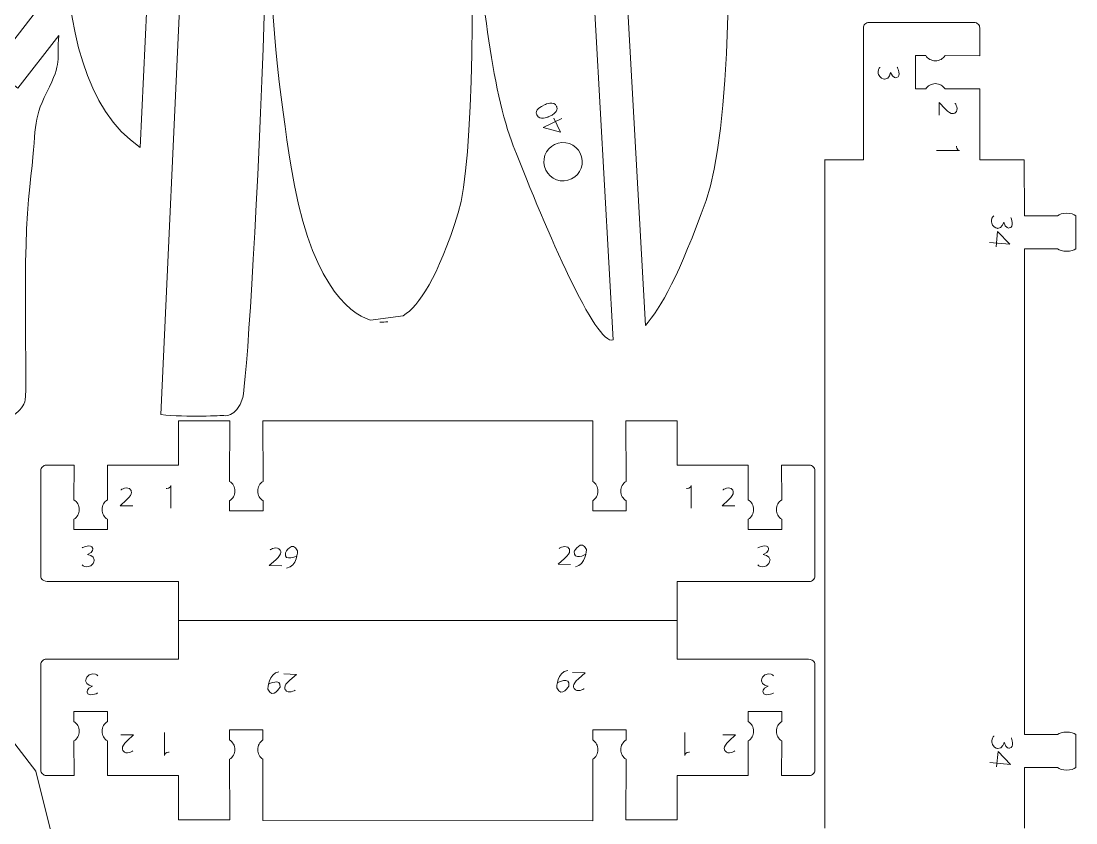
# Model space of a CAD drawing. Header units: centimetres. Extents: x -25 to 25, y -32.5 to 32.5.
# Drawn here: x 5.58 to 15.18, y -20.06 to -12.76 of the extents above; entities that cross this region are included whole.
import ezdxf

# ---------------------------------------------------------------- set-up
doc = ezdxf.new("R2010")
doc.units = ezdxf.units.CM
doc.header["$MEASUREMENT"] = 0
doc.layers.add('Capa 1', color=7, linetype='Continuous')

msp = doc.modelspace()

# ---------------------------------------------------------------- linework, layer by layer
at = {"layer": 'Capa 1', "color": 250, "lineweight": 18}
for points, knots in [([(11.53017, -7.10385), (11.53017, -7.10385), (10.7878, -7.1289), (10.50068, -7.25152), (10.50068, -7.25152), (10.50068, -7.25152), (10.59661, -8.97196), (10.59661, -8.97196), (10.59661, -8.97196), (10.59661, -8.97196), (10.29708, -8.98866), (10.29708, -8.98866), (10.29708, -8.98866), (10.29708, -8.98866), (10.21157, -7.45519), (10.21157, -7.45519), (10.21157, -7.45519), (10.06765, -7.55568), (9.93597, -7.62727), (9.92037, -7.73333), (9.92037, -7.73333), (9.90476, -7.83939), (9.99754, -9.09946), (9.94632, -9.67538), (9.94632, -9.67538), (9.8951, -10.25129), (9.94962, -10.25699), (9.81848, -10.54301), (9.81848, -10.54301), (9.68734, -10.82901), (9.74146, -10.83067), (9.72758, -11.06273), (9.72758, -11.06273), (9.72758, -11.06273), (10.08445, -10.56894), (10.08445, -10.56894), (10.08445, -10.56894), (10.08445, -10.56894), (10.32759, -10.74468), (10.32759, -10.74468), (10.32759, -10.74468), (10.32759, -10.74468), (9.72004, -11.5853), (9.72004, -11.5853), (9.72004, -11.5853), (9.73725, -12.3887), (9.86843, -13.40653), (10.05924, -13.89413), (10.05924, -13.89413), (10.36204, -14.66785), (10.813, -15.71901), (10.96761, -15.66283), (10.96761, -15.66283), (10.96966, -15.66209), (10.96966, -15.66209), (10.96966, -15.66209), (10.96966, -15.66209), (10.96966, -15.66209), (10.73361, -11.42878), (10.73361, -11.42878), (10.73361, -11.42878), (10.73361, -11.42878), (10.72182, -11.21744), (10.72182, -11.21744), (10.72182, -11.21744), (10.72182, -11.21744), (10.68941, -10.63625), (10.68941, -10.63625), (10.68941, -10.63625), (10.68941, -10.63625), (10.98895, -10.61956), (10.98895, -10.61956), (10.98895, -10.61956), (10.98895, -10.61956), (11.02136, -11.20074), (11.02136, -11.20074), (11.02136, -11.20074), (11.02136, -11.20074), (11.03314, -11.41208), (11.03314, -11.41208), (11.03314, -11.41208), (11.03314, -11.41208), (11.26276, -15.52997), (11.26276, -15.52997), (11.26276, -15.52997), (11.40055, -15.37861), (11.57705, -15.05943), (11.81505, -14.39092), (11.81505, -14.39092), (12.26788, -13.11903), (11.85495, -7.63561), (11.79737, -7.40077), (11.79737, -7.40077), (11.73977, -7.16593), (11.53017, -7.10385), (11.53017, -7.10385)], [0, 0, 0, 0, 0.04, 0.04, 0.04, 0.04, 0.08, 0.08, 0.08, 0.08, 0.12, 0.12, 0.12, 0.12, 0.16, 0.16, 0.16, 0.16, 0.2, 0.2, 0.2, 0.2, 0.24, 0.24, 0.24, 0.24, 0.28, 0.28, 0.28, 0.28, 0.32, 0.32, 0.32, 0.32, 0.36, 0.36, 0.36, 0.36, 0.4, 0.4, 0.4, 0.4, 0.44, 0.44, 0.44, 0.44, 0.48, 0.48, 0.48, 0.48, 0.52, 0.52, 0.52, 0.52, 0.56, 0.56, 0.56, 0.56, 0.6, 0.6, 0.6, 0.6, 0.64, 0.64, 0.64, 0.64, 0.68, 0.68, 0.68, 0.68, 0.72, 0.72, 0.72, 0.72, 0.76, 0.76, 0.76, 0.76, 0.8, 0.8, 0.8, 0.8, 0.84, 0.84, 0.84, 0.84, 0.88, 0.88, 0.88, 0.88, 0.92, 0.92, 0.92, 0.92, 1, 1, 1, 1]), ([(9.33126, -7.41914), (9.33126, -7.41914), (8.99299, -7.39958), (8.76193, -7.42247), (8.76193, -7.42247), (8.76193, -7.42247), (8.91023, -11.45601), (8.91023, -11.45601), (8.91023, -11.45601), (8.91023, -11.45601), (8.61044, -11.46703), (8.61044, -11.46703), (8.61044, -11.46703), (8.61044, -11.46703), (8.5512, -9.85602), (8.5512, -9.85602), (8.5512, -9.85602), (7.54352, -10.51254), (7.85414, -12.9242), (8.0319, -14.06874), (8.0319, -14.06874), (8.19414, -15.11341), (8.54974, -15.4171), (8.75811, -15.4837), (8.75811, -15.4837), (8.75811, -15.4837), (9.05681, -15.44275), (9.05681, -15.44275), (9.05681, -15.44275), (9.20218, -15.34702), (9.37112, -15.10212), (9.55785, -14.50367), (9.55785, -14.50367), (9.84876, -13.5713), (9.56373, -7.78163), (9.50558, -7.58497), (9.50558, -7.58497), (9.44743, -7.38831), (9.33126, -7.41914), (9.33126, -7.41914)], [0, 0, 0, 0, 0.0909091, 0.0909091, 0.0909091, 0.0909091, 0.1818182, 0.1818182, 0.1818182, 0.1818182, 0.2727273, 0.2727273, 0.2727273, 0.2727273, 0.3636364, 0.3636364, 0.3636364, 0.3636364, 0.4545455, 0.4545455, 0.4545455, 0.4545455, 0.5454545, 0.5454545, 0.5454545, 0.5454545, 0.6363636, 0.6363636, 0.6363636, 0.6363636, 0.7272727, 0.7272727, 0.7272727, 0.7272727, 0.8181818, 0.8181818, 0.8181818, 0.8181818, 1, 1, 1, 1]), ([(3.98279, -16.78293), (3.98279, -16.78293), (4.72559, -16.78319), (5.01672, -16.67042), (5.01672, -16.67042), (5.01672, -16.67042), (4.97946, -14.94771), (4.97946, -14.94771), (4.97946, -14.94771), (4.97946, -14.94771), (5.27939, -14.94123), (5.27939, -14.94123), (5.27939, -14.94123), (5.27939, -14.94123), (5.3126, -16.47672), (5.3126, -16.47672), (5.3126, -16.47672), (5.45986, -16.38119), (5.5939, -16.31414), (5.61311, -16.20867), (5.61311, -16.20867), (5.63232, -16.1032), (5.58253, -14.8407), (5.65334, -14.26686), (5.65334, -14.26686), (5.72416, -13.69303), (5.66986, -13.68547), (5.81067, -13.40409), (5.81067, -13.40409), (5.95148, -13.12272), (5.89746, -13.11922), (5.91924, -12.88777), (5.91924, -12.88777), (5.91924, -12.88777), (5.54575, -13.36911), (5.54575, -13.36911), (5.54575, -13.36911), (5.54575, -13.36911), (5.30873, -13.18519), (5.30873, -13.18519), (5.30873, -13.18519), (5.30873, -13.18519), (5.94458, -12.36576), (5.94458, -12.36576), (5.94458, -12.36576), (5.95475, -11.56224), (5.85832, -10.54053), (5.68424, -10.04671), (5.68424, -10.04671), (5.40798, -9.26312), (4.99311, -8.19721), (4.83667, -8.24808), (4.83667, -8.24808), (4.83459, -8.24876), (4.83459, -8.24876), (4.83459, -8.24876), (4.83459, -8.24876), (4.83459, -8.24876), (4.92626, -12.48765), (4.92626, -12.48765), (4.92626, -12.48765), (4.92626, -12.48765), (4.93084, -12.69927), (4.93084, -12.69927), (4.93084, -12.69927), (4.93084, -12.69927), (4.94342, -13.28122), (4.94342, -13.28122), (4.94342, -13.28122), (4.94342, -13.28122), (4.64349, -13.2877), (4.64349, -13.2877), (4.64349, -13.2877), (4.64349, -13.2877), (4.63091, -12.70576), (4.63091, -12.70576), (4.63091, -12.70576), (4.63091, -12.70576), (4.62633, -12.49413), (4.62633, -12.49413), (4.62633, -12.49413), (4.62633, -12.49413), (4.53716, -8.37081), (4.53716, -8.37081), (4.53716, -8.37081), (4.3943, -8.51739), (4.20702, -8.83037), (3.94638, -9.49038), (3.94638, -9.49038), (3.45047, -10.74611), (3.67632, -16.24041), (3.72587, -16.47707), (3.72587, -16.47707), (3.77543, -16.71374), (3.98279, -16.78293), (3.98279, -16.78293)], [0, 0, 0, 0, 0.04, 0.04, 0.04, 0.04, 0.08, 0.08, 0.08, 0.08, 0.12, 0.12, 0.12, 0.12, 0.16, 0.16, 0.16, 0.16, 0.2, 0.2, 0.2, 0.2, 0.24, 0.24, 0.24, 0.24, 0.28, 0.28, 0.28, 0.28, 0.32, 0.32, 0.32, 0.32, 0.36, 0.36, 0.36, 0.36, 0.4, 0.4, 0.4, 0.4, 0.44, 0.44, 0.44, 0.44, 0.48, 0.48, 0.48, 0.48, 0.52, 0.52, 0.52, 0.52, 0.56, 0.56, 0.56, 0.56, 0.6, 0.6, 0.6, 0.6, 0.64, 0.64, 0.64, 0.64, 0.68, 0.68, 0.68, 0.68, 0.72, 0.72, 0.72, 0.72, 0.76, 0.76, 0.76, 0.76, 0.8, 0.8, 0.8, 0.8, 0.84, 0.84, 0.84, 0.84, 0.88, 0.88, 0.88, 0.88, 0.92, 0.92, 0.92, 0.92, 1, 1, 1, 1]), ([(7.41846, -16.35121), (7.41846, -16.35121), (7.08003, -16.3677), (6.84919, -16.34273), (6.84919, -16.34273), (6.84919, -16.34273), (7.03394, -12.31069), (7.03394, -12.31069), (7.03394, -12.31069), (7.03394, -12.31069), (6.73426, -12.29696), (6.73426, -12.29696), (6.73426, -12.29696), (6.73426, -12.29696), (6.66047, -13.90737), (6.66047, -13.90737), (6.66047, -13.90737), (5.65875, -13.24177), (5.99117, -10.83301), (6.17926, -9.69013), (6.17926, -9.69013), (6.35094, -8.64697), (6.70927, -8.3465), (6.91824, -8.28179), (6.91824, -8.28179), (6.91824, -8.28179), (7.21655, -8.32544), (7.21655, -8.32544), (7.21655, -8.32544), (7.36105, -8.42248), (7.52777, -8.6689), (7.70908, -9.26901), (7.70908, -9.26901), (7.99155, -10.20398), (7.6542, -15.99083), (7.59427, -16.18695), (7.59427, -16.18695), (7.53435, -16.38308), (7.41846, -16.35121), (7.41846, -16.35121)], [0, 0, 0, 0, 0.0909091, 0.0909091, 0.0909091, 0.0909091, 0.1818182, 0.1818182, 0.1818182, 0.1818182, 0.2727273, 0.2727273, 0.2727273, 0.2727273, 0.3636364, 0.3636364, 0.3636364, 0.3636364, 0.4545455, 0.4545455, 0.4545455, 0.4545455, 0.5454545, 0.5454545, 0.5454545, 0.5454545, 0.6363636, 0.6363636, 0.6363636, 0.6363636, 0.7272727, 0.7272727, 0.7272727, 0.7272727, 0.8181818, 0.8181818, 0.8181818, 0.8181818, 1, 1, 1, 1]), ([(10.52236, -14.21268), (10.61886, -14.2073), (10.69273, -14.12471), (10.68735, -14.02821), (10.68735, -14.02821), (10.68197, -13.93171), (10.59938, -13.85784), (10.50288, -13.86323), (10.50288, -13.86323), (10.40637, -13.86861), (10.33251, -13.9512), (10.33789, -14.0477), (10.33789, -14.0477), (10.34327, -14.1442), (10.42586, -14.21806), (10.52236, -14.21268)], [0, 0, 0, 0, 0.2, 0.2, 0.2, 0.2, 0.4, 0.4, 0.4, 0.4, 0.6, 0.6, 0.6, 0.6, 1, 1, 1, 1]), ([(14.71305, -14.02155), (14.71305, -14.02155), (14.71636, -14.53106), (14.71636, -14.53106), (14.71636, -14.53106), (14.71636, -14.53106), (15.01636, -14.53106), (15.01636, -14.53106)], [0, 0, 0, 0, 0.3333333, 0.3333333, 0.3333333, 0.3333333, 1, 1, 1, 1]), ([(15.1848, -14.53106), (15.16702, -14.51721), (15.13594, -14.50803), (15.10058, -14.50803), (15.10058, -14.50803), (15.06522, -14.50803), (15.03414, -14.51721), (15.01636, -14.53106)], [0, 0, 0, 0, 0.3333333, 0.3333333, 0.3333333, 0.3333333, 1, 1, 1, 1]), ([(15.01636, -14.83106), (15.01636, -14.83106), (14.71636, -14.83106), (14.71636, -14.83106), (14.71636, -14.83106), (14.71636, -14.83106), (14.71636, -19.25958), (14.71636, -19.25958), (14.71636, -19.25958), (14.71636, -19.25958), (15.01636, -19.25958), (15.01636, -19.25958)], [0, 0, 0, 0, 0.25, 0.25, 0.25, 0.25, 0.5, 0.5, 0.5, 0.5, 1, 1, 1, 1]), ([(15.1848, -14.83106), (15.16702, -14.84491), (15.13594, -14.85409), (15.10058, -14.85409), (15.10058, -14.85409), (15.06522, -14.85409), (15.03414, -14.84491), (15.01636, -14.83106)], [0, 0, 0, 0, 0.3333333, 0.3333333, 0.3333333, 0.3333333, 1, 1, 1, 1]), ([(5.84744, -20.14103), (5.84744, -20.14103), (5.70944, -19.59283), (5.70944, -19.59283), (5.70944, -19.59283), (5.70944, -19.59283), (4.48921, -18.00671), (4.48921, -18.00671), (4.48921, -18.00671), (4.48921, -18.00671), (3.52347, -17.04097), (3.52347, -17.04097), (3.52347, -17.04097), (3.52347, -17.04097), (3.47654, -16.99404), (3.47654, -16.99404), (3.47654, -16.99404), (3.47654, -16.99404), (3.47654, -15.46726), (3.47654, -15.46726), (3.47654, -15.46726), (3.47654, -15.46726), (2.5726, -15.46726), (2.5726, -15.46726), (2.5726, -15.46726), (2.5726, -15.46726), (2.5726, -16.99404), (2.5726, -16.99404), (2.5726, -16.99404), (2.5726, -16.99404), (2.52567, -17.04097), (2.52567, -17.04097), (2.52567, -17.04097), (2.52567, -17.04097), (1.63114, -17.9355), (1.63114, -17.9355), (1.63114, -17.9355), (1.63114, -17.9355), (0.36176, -19.56899), (0.36176, -19.56899), (0.36176, -19.56899), (0.36176, -19.56899), (0.2017, -20.14103), (0.2017, -20.14103)], [0, 0, 0, 0, 0.0833333, 0.0833333, 0.0833333, 0.0833333, 0.1666667, 0.1666667, 0.1666667, 0.1666667, 0.25, 0.25, 0.25, 0.25, 0.3333333, 0.3333333, 0.3333333, 0.3333333, 0.4166667, 0.4166667, 0.4166667, 0.4166667, 0.5, 0.5, 0.5, 0.5, 0.5833333, 0.5833333, 0.5833333, 0.5833333, 0.6666667, 0.6666667, 0.6666667, 0.6666667, 0.75, 0.75, 0.75, 0.75, 0.8333333, 0.8333333, 0.8333333, 0.8333333, 1, 1, 1, 1]), ([(8.8422, -15.49946), (8.866, -15.50066), (8.89087, -15.50031), (8.9168, -15.49672), (8.9168, -15.49672), (8.9168, -15.49672), (8.8422, -15.49946), (8.8422, -15.49946)], [0, 0, 0, 0, 0.3333333, 0.3333333, 0.3333333, 0.3333333, 1, 1, 1, 1]), ([(15.1848, -19.25958), (15.16702, -19.24573), (15.13594, -19.23655), (15.10058, -19.23655), (15.10058, -19.23655), (15.06522, -19.23655), (15.03414, -19.24573), (15.01636, -19.25958)], [0, 0, 0, 0, 0.3333333, 0.3333333, 0.3333333, 0.3333333, 1, 1, 1, 1]), ([(15.01636, -19.55958), (15.01636, -19.55958), (14.71636, -19.55958), (14.71636, -19.55958), (14.71636, -19.55958), (14.71636, -19.55958), (14.71636, -20.11241), (14.71636, -20.11241)], [0, 0, 0, 0, 0.3333333, 0.3333333, 0.3333333, 0.3333333, 1, 1, 1, 1]), ([(15.1848, -19.55958), (15.16702, -19.57343), (15.13594, -19.58261), (15.10058, -19.58261), (15.10058, -19.58261), (15.06522, -19.58261), (15.03414, -19.57343), (15.01636, -19.55958)], [0, 0, 0, 0, 0.3333333, 0.3333333, 0.3333333, 0.3333333, 1, 1, 1, 1])]:
    msp.add_open_spline(points, degree=3, knots=knots, dxfattribs=at)
at = {"layer": 'Capa 1', "color": 250, "lineweight": 9}
for points, knots in [([(13.99304, -13.07068), (13.99304, -13.07068), (14.30898, -13.07197), (14.30898, -13.07197), (14.30898, -13.07197), (14.30898, -13.07197), (14.30898, -12.81944), (14.30898, -12.81944), (14.30898, -12.81944), (14.30898, -12.80604), (14.30364, -12.7932), (14.29421, -12.78373), (14.29421, -12.78373), (14.28478, -12.77426), (14.27184, -12.76894), (14.25846, -12.76892), (14.25846, -12.76892), (14.25846, -12.76892), (13.29885, -12.76892), (13.29885, -12.76892), (13.29885, -12.76892), (13.28545, -12.76892), (13.27258, -12.7743), (13.26314, -12.78369), (13.26314, -12.78369), (13.2537, -12.79308), (13.24833, -12.80604), (13.24833, -12.81944), (13.24833, -12.81944), (13.24833, -12.81944), (13.24833, -14.02155), (13.24833, -14.02155), (13.24833, -14.02155), (13.24833, -14.02155), (12.89473, -14.02155), (12.89473, -14.02155)], [0, 0, 0, 0, 0.1, 0.1, 0.1, 0.1, 0.2, 0.2, 0.2, 0.2, 0.3, 0.3, 0.3, 0.3, 0.4, 0.4, 0.4, 0.4, 0.5, 0.5, 0.5, 0.5, 0.6, 0.6, 0.6, 0.6, 0.7, 0.7, 0.7, 0.7, 0.8, 0.8, 0.8, 0.8, 1, 1, 1, 1]), ([(13.81678, -13.37504), (13.81678, -13.37504), (13.72427, -13.37515), (13.72427, -13.37515), (13.72427, -13.37515), (13.72427, -13.37515), (13.72427, -13.07068), (13.72427, -13.07068), (13.72427, -13.07068), (13.72427, -13.07068), (13.8168, -13.07068), (13.8168, -13.07068)], [0, 0, 0, 0, 0.25, 0.25, 0.25, 0.25, 0.5, 0.5, 0.5, 0.5, 1, 1, 1, 1]), ([(13.99304, -13.07068), (13.97442, -13.09967), (13.9419, -13.11888), (13.90491, -13.11888), (13.90491, -13.11888), (13.86791, -13.11888), (13.83539, -13.09967), (13.81678, -13.07068)], [0, 0, 0, 0, 0.3333333, 0.3333333, 0.3333333, 0.3333333, 1, 1, 1, 1]), ([(13.99304, -13.37504), (13.97442, -13.34605), (13.9419, -13.32684), (13.90491, -13.32684), (13.90491, -13.32684), (13.86791, -13.32684), (13.83539, -13.34605), (13.81678, -13.37504)], [0, 0, 0, 0, 0.3333333, 0.3333333, 0.3333333, 0.3333333, 1, 1, 1, 1]), ([(14.71305, -14.02155), (14.71305, -14.02155), (14.30898, -14.02155), (14.30898, -14.02155), (14.30898, -14.02155), (14.30898, -14.02155), (14.30898, -13.37504), (14.30898, -13.37504), (14.30898, -13.37504), (14.30898, -13.37504), (13.99304, -13.37504), (13.99304, -13.37504)], [0, 0, 0, 0, 0.25, 0.25, 0.25, 0.25, 0.5, 0.5, 0.5, 0.5, 1, 1, 1, 1]), ([(6.36131, -17.11997), (6.36131, -17.11997), (6.36131, -16.80403), (6.36131, -16.80403), (6.36131, -16.80403), (6.36131, -16.80403), (7.0078, -16.80403), (7.0078, -16.80403), (7.0078, -16.80403), (7.0078, -16.80403), (7.0078, -16.39996), (7.0078, -16.39996), (7.0078, -16.39996), (7.0078, -16.39996), (7.47624, -16.39996), (7.47624, -16.39996), (7.47624, -16.39996), (7.47624, -16.39996), (7.47457, -16.9522), (7.47457, -16.9522)], [0, 0, 0, 0, 0.1666667, 0.1666667, 0.1666667, 0.1666667, 0.3333333, 0.3333333, 0.3333333, 0.3333333, 0.5, 0.5, 0.5, 0.5, 0.6666667, 0.6666667, 0.6666667, 0.6666667, 1, 1, 1, 1]), ([(7.77892, -16.9522), (7.77892, -16.9522), (7.77713, -16.39996), (7.77713, -16.39996), (7.77713, -16.39996), (7.77713, -16.39996), (10.78425, -16.39996), (10.78425, -16.39996), (10.78425, -16.39996), (10.78425, -16.39996), (10.78268, -16.9522), (10.78268, -16.9522)], [0, 0, 0, 0, 0.25, 0.25, 0.25, 0.25, 0.5, 0.5, 0.5, 0.5, 1, 1, 1, 1]), ([(11.08703, -16.9522), (11.08703, -16.9522), (11.08513, -16.39996), (11.08513, -16.39996), (11.08513, -16.39996), (11.08513, -16.39996), (11.55356, -16.39996), (11.55356, -16.39996), (11.55356, -16.39996), (11.55356, -16.39996), (11.55356, -16.80403), (11.55356, -16.80403), (11.55356, -16.80403), (11.55356, -16.80403), (12.20007, -16.80403), (12.20007, -16.80403), (12.20007, -16.80403), (12.20007, -16.80403), (12.20007, -17.11997), (12.20007, -17.11997)], [0, 0, 0, 0, 0.1666667, 0.1666667, 0.1666667, 0.1666667, 0.3333333, 0.3333333, 0.3333333, 0.3333333, 0.5, 0.5, 0.5, 0.5, 0.6666667, 0.6666667, 0.6666667, 0.6666667, 1, 1, 1, 1]), ([(7.0078, -18.21828), (7.0078, -18.21828), (7.0078, -17.86468), (7.0078, -17.86468), (7.0078, -17.86468), (7.0078, -17.86468), (5.8259, -17.86468), (5.8259, -17.86468), (5.8259, -17.86468), (5.81251, -17.86468), (5.77943, -17.8593), (5.77, -17.84991), (5.77, -17.84991), (5.76058, -17.84053), (5.7552, -17.82756), (5.7552, -17.81416), (5.7552, -17.81416), (5.7552, -17.81416), (5.7552, -16.85455), (5.7552, -16.85455), (5.7552, -16.85455), (5.7552, -16.84117), (5.76049, -16.82831), (5.76996, -16.81884), (5.76996, -16.81884), (5.77942, -16.80939), (5.79231, -16.80405), (5.8057, -16.80403), (5.8057, -16.80403), (5.8057, -16.80403), (6.05825, -16.80403), (6.05825, -16.80403), (6.05825, -16.80403), (6.05825, -16.80403), (6.05695, -17.11997), (6.05695, -17.11997)], [0, 0, 0, 0, 0.1, 0.1, 0.1, 0.1, 0.2, 0.2, 0.2, 0.2, 0.3, 0.3, 0.3, 0.3, 0.4, 0.4, 0.4, 0.4, 0.5, 0.5, 0.5, 0.5, 0.6, 0.6, 0.6, 0.6, 0.7, 0.7, 0.7, 0.7, 0.8, 0.8, 0.8, 0.8, 1, 1, 1, 1]), ([(12.50443, -17.11997), (12.50443, -17.11997), (12.50314, -16.80403), (12.50314, -16.80403), (12.50314, -16.80403), (12.50314, -16.80403), (12.75567, -16.80403), (12.75567, -16.80403), (12.75567, -16.80403), (12.76907, -16.80403), (12.78191, -16.80937), (12.79138, -16.8188), (12.79138, -16.8188), (12.80085, -16.82823), (12.80617, -16.84117), (12.80619, -16.85455), (12.80619, -16.85455), (12.80619, -16.85455), (12.80619, -17.81416), (12.80619, -17.81416), (12.80619, -17.81416), (12.80619, -17.82756), (12.80081, -17.84043), (12.79142, -17.84987), (12.79142, -17.84987), (12.78203, -17.85931), (12.76907, -17.86468), (12.75567, -17.86468), (12.75567, -17.86468), (12.75567, -17.86468), (11.55356, -17.86468), (11.55356, -17.86468), (11.55356, -17.86468), (11.55356, -17.86468), (11.55356, -18.21828), (11.55356, -18.21828)], [0, 0, 0, 0, 0.1, 0.1, 0.1, 0.1, 0.2, 0.2, 0.2, 0.2, 0.3, 0.3, 0.3, 0.3, 0.4, 0.4, 0.4, 0.4, 0.5, 0.5, 0.5, 0.5, 0.6, 0.6, 0.6, 0.6, 0.7, 0.7, 0.7, 0.7, 0.8, 0.8, 0.8, 0.8, 1, 1, 1, 1]), ([(7.47457, -16.9522), (7.50356, -16.97082), (7.52277, -17.00333), (7.52277, -17.04033), (7.52277, -17.04033), (7.52277, -17.07733), (7.50356, -17.10985), (7.47457, -17.12846)], [0, 0, 0, 0, 0.3333333, 0.3333333, 0.3333333, 0.3333333, 1, 1, 1, 1]), ([(7.77892, -16.9522), (7.74994, -16.97082), (7.73072, -17.00333), (7.73072, -17.04033), (7.73072, -17.04033), (7.73072, -17.07733), (7.74994, -17.10985), (7.77892, -17.12846)], [0, 0, 0, 0, 0.3333333, 0.3333333, 0.3333333, 0.3333333, 1, 1, 1, 1]), ([(10.78268, -16.9522), (10.81167, -16.97082), (10.83088, -17.00333), (10.83088, -17.04033), (10.83088, -17.04033), (10.83088, -17.07733), (10.81167, -17.10985), (10.78268, -17.12846)], [0, 0, 0, 0, 0.3333333, 0.3333333, 0.3333333, 0.3333333, 1, 1, 1, 1]), ([(11.08703, -16.9522), (11.05805, -16.97082), (11.03884, -17.00333), (11.03884, -17.04033), (11.03884, -17.04033), (11.03884, -17.07733), (11.05805, -17.10985), (11.08703, -17.12846)], [0, 0, 0, 0, 0.3333333, 0.3333333, 0.3333333, 0.3333333, 1, 1, 1, 1]), ([(6.05695, -17.11997), (6.08594, -17.13859), (6.10515, -17.17111), (6.10515, -17.2081), (6.10515, -17.2081), (6.10515, -17.2451), (6.08594, -17.27762), (6.05695, -17.29623)], [0, 0, 0, 0, 0.3333333, 0.3333333, 0.3333333, 0.3333333, 1, 1, 1, 1]), ([(6.36131, -17.11997), (6.33232, -17.13859), (6.31311, -17.17111), (6.31311, -17.2081), (6.31311, -17.2081), (6.31311, -17.2451), (6.33232, -17.27762), (6.36131, -17.29623)], [0, 0, 0, 0, 0.3333333, 0.3333333, 0.3333333, 0.3333333, 1, 1, 1, 1]), ([(7.47457, -17.12846), (7.47457, -17.12846), (7.47446, -17.22097), (7.47446, -17.22097), (7.47446, -17.22097), (7.47446, -17.22097), (7.77892, -17.22097), (7.77892, -17.22097), (7.77892, -17.22097), (7.77892, -17.22097), (7.77892, -17.12844), (7.77892, -17.12844)], [0, 0, 0, 0, 0.25, 0.25, 0.25, 0.25, 0.5, 0.5, 0.5, 0.5, 1, 1, 1, 1]), ([(10.78268, -17.12846), (10.78268, -17.12846), (10.78257, -17.22097), (10.78257, -17.22097), (10.78257, -17.22097), (10.78257, -17.22097), (11.08703, -17.22097), (11.08703, -17.22097), (11.08703, -17.22097), (11.08703, -17.22097), (11.08703, -17.12844), (11.08703, -17.12844)], [0, 0, 0, 0, 0.25, 0.25, 0.25, 0.25, 0.5, 0.5, 0.5, 0.5, 1, 1, 1, 1]), ([(12.20007, -17.11997), (12.22906, -17.13859), (12.24827, -17.17111), (12.24827, -17.2081), (12.24827, -17.2081), (12.24827, -17.2451), (12.22906, -17.27762), (12.20007, -17.29623)], [0, 0, 0, 0, 0.3333333, 0.3333333, 0.3333333, 0.3333333, 1, 1, 1, 1]), ([(12.50443, -17.11997), (12.47544, -17.13859), (12.45623, -17.17111), (12.45623, -17.2081), (12.45623, -17.2081), (12.45623, -17.2451), (12.47544, -17.27762), (12.50443, -17.29623)], [0, 0, 0, 0, 0.3333333, 0.3333333, 0.3333333, 0.3333333, 1, 1, 1, 1]), ([(6.05695, -17.29623), (6.05695, -17.29623), (6.05684, -17.38874), (6.05684, -17.38874), (6.05684, -17.38874), (6.05684, -17.38874), (6.36131, -17.38874), (6.36131, -17.38874), (6.36131, -17.38874), (6.36131, -17.38874), (6.36131, -17.29621), (6.36131, -17.29621)], [0, 0, 0, 0, 0.25, 0.25, 0.25, 0.25, 0.5, 0.5, 0.5, 0.5, 1, 1, 1, 1]), ([(12.20007, -17.29623), (12.20007, -17.29623), (12.19996, -17.38874), (12.19996, -17.38874), (12.19996, -17.38874), (12.19996, -17.38874), (12.50443, -17.38874), (12.50443, -17.38874), (12.50443, -17.38874), (12.50443, -17.38874), (12.50443, -17.29621), (12.50443, -17.29621)], [0, 0, 0, 0, 0.25, 0.25, 0.25, 0.25, 0.5, 0.5, 0.5, 0.5, 1, 1, 1, 1]), ([(6.05694, -19.31657), (6.05694, -19.31657), (6.05823, -19.63251), (6.05823, -19.63251), (6.05823, -19.63251), (6.05823, -19.63251), (5.8057, -19.63251), (5.8057, -19.63251), (5.8057, -19.63251), (5.7923, -19.63251), (5.77946, -19.62718), (5.76999, -19.61775), (5.76999, -19.61775), (5.76051, -19.60831), (5.7552, -19.59537), (5.75518, -19.58199), (5.75518, -19.58199), (5.75518, -19.58199), (5.75518, -18.62238), (5.75518, -18.62238), (5.75518, -18.62238), (5.75518, -18.60899), (5.76055, -18.59611), (5.76995, -18.58668), (5.76995, -18.58668), (5.77934, -18.57723), (5.7923, -18.57186), (5.8057, -18.57186), (5.8057, -18.57186), (5.8057, -18.57186), (7.0078, -18.57186), (7.0078, -18.57186), (7.0078, -18.57186), (7.0078, -18.57186), (7.0078, -18.21827), (7.0078, -18.21827), (7.0078, -18.21827), (7.0078, -18.21827), (11.55356, -18.21827), (11.55356, -18.21827)], [0, 0, 0, 0, 0.0909091, 0.0909091, 0.0909091, 0.0909091, 0.1818182, 0.1818182, 0.1818182, 0.1818182, 0.2727273, 0.2727273, 0.2727273, 0.2727273, 0.3636364, 0.3636364, 0.3636364, 0.3636364, 0.4545455, 0.4545455, 0.4545455, 0.4545455, 0.5454545, 0.5454545, 0.5454545, 0.5454545, 0.6363636, 0.6363636, 0.6363636, 0.6363636, 0.7272727, 0.7272727, 0.7272727, 0.7272727, 0.8181818, 0.8181818, 0.8181818, 0.8181818, 1, 1, 1, 1]), ([(11.55356, -18.21827), (11.55356, -18.21827), (11.55356, -18.57186), (11.55356, -18.57186), (11.55356, -18.57186), (11.55356, -18.57186), (12.73546, -18.57186), (12.73546, -18.57186), (12.73546, -18.57186), (12.74885, -18.57186), (12.78193, -18.57725), (12.79136, -18.58664), (12.79136, -18.58664), (12.80078, -18.59602), (12.80616, -18.60899), (12.80616, -18.62238), (12.80616, -18.62238), (12.80616, -18.62238), (12.80616, -19.582), (12.80616, -19.582), (12.80616, -19.582), (12.80616, -19.59538), (12.80087, -19.60824), (12.7914, -19.61771), (12.7914, -19.61771), (12.78194, -19.62716), (12.76905, -19.6325), (12.75566, -19.63252), (12.75566, -19.63252), (12.75566, -19.63252), (12.50311, -19.63252), (12.50311, -19.63252), (12.50311, -19.63252), (12.50311, -19.63252), (12.50441, -19.31658), (12.50441, -19.31658)], [0, 0, 0, 0, 0.1, 0.1, 0.1, 0.1, 0.2, 0.2, 0.2, 0.2, 0.3, 0.3, 0.3, 0.3, 0.4, 0.4, 0.4, 0.4, 0.5, 0.5, 0.5, 0.5, 0.6, 0.6, 0.6, 0.6, 0.7, 0.7, 0.7, 0.7, 0.8, 0.8, 0.8, 0.8, 1, 1, 1, 1]), ([(6.36129, -19.14032), (6.36129, -19.14032), (6.3614, -19.0478), (6.3614, -19.0478), (6.3614, -19.0478), (6.3614, -19.0478), (6.05694, -19.0478), (6.05694, -19.0478), (6.05694, -19.0478), (6.05694, -19.0478), (6.05694, -19.14034), (6.05694, -19.14034)], [0, 0, 0, 0, 0.25, 0.25, 0.25, 0.25, 0.5, 0.5, 0.5, 0.5, 1, 1, 1, 1]), ([(12.50441, -19.14032), (12.50441, -19.14032), (12.50452, -19.04781), (12.50452, -19.04781), (12.50452, -19.04781), (12.50452, -19.04781), (12.20005, -19.04781), (12.20005, -19.04781), (12.20005, -19.04781), (12.20005, -19.04781), (12.20005, -19.14034), (12.20005, -19.14034)], [0, 0, 0, 0, 0.25, 0.25, 0.25, 0.25, 0.5, 0.5, 0.5, 0.5, 1, 1, 1, 1]), ([(6.05694, -19.31657), (6.08592, -19.29796), (6.10513, -19.26544), (6.10513, -19.22844), (6.10513, -19.22844), (6.10513, -19.19144), (6.08592, -19.15892), (6.05694, -19.14032)], [0, 0, 0, 0, 0.3333333, 0.3333333, 0.3333333, 0.3333333, 1, 1, 1, 1]), ([(6.36129, -19.31657), (6.3323, -19.29796), (6.31309, -19.26544), (6.31309, -19.22844), (6.31309, -19.22844), (6.31309, -19.19144), (6.3323, -19.15892), (6.36129, -19.14032)], [0, 0, 0, 0, 0.3333333, 0.3333333, 0.3333333, 0.3333333, 1, 1, 1, 1]), ([(7.7787, -19.30809), (7.7787, -19.30809), (7.77881, -19.21558), (7.77881, -19.21558), (7.77881, -19.21558), (7.77881, -19.21558), (7.47435, -19.21558), (7.47435, -19.21558), (7.47435, -19.21558), (7.47435, -19.21558), (7.47435, -19.30811), (7.47435, -19.30811)], [0, 0, 0, 0, 0.25, 0.25, 0.25, 0.25, 0.5, 0.5, 0.5, 0.5, 1, 1, 1, 1]), ([(11.08681, -19.30809), (11.08681, -19.30809), (11.08692, -19.21558), (11.08692, -19.21558), (11.08692, -19.21558), (11.08692, -19.21558), (10.78246, -19.21558), (10.78246, -19.21558), (10.78246, -19.21558), (10.78246, -19.21558), (10.78246, -19.30811), (10.78246, -19.30811)], [0, 0, 0, 0, 0.25, 0.25, 0.25, 0.25, 0.5, 0.5, 0.5, 0.5, 1, 1, 1, 1]), ([(12.20005, -19.31658), (12.22904, -19.29796), (12.24825, -19.26544), (12.24825, -19.22845), (12.24825, -19.22845), (12.24825, -19.19145), (12.22904, -19.15893), (12.20005, -19.14032)], [0, 0, 0, 0, 0.3333333, 0.3333333, 0.3333333, 0.3333333, 1, 1, 1, 1]), ([(12.50441, -19.31658), (12.47542, -19.29796), (12.45621, -19.26544), (12.45621, -19.22845), (12.45621, -19.22845), (12.45621, -19.19145), (12.47542, -19.15893), (12.50441, -19.14032)], [0, 0, 0, 0, 0.3333333, 0.3333333, 0.3333333, 0.3333333, 1, 1, 1, 1]), ([(7.47435, -19.48435), (7.50333, -19.46573), (7.52255, -19.43322), (7.52255, -19.39622), (7.52255, -19.39622), (7.52255, -19.35922), (7.50333, -19.3267), (7.47435, -19.30809)], [0, 0, 0, 0, 0.3333333, 0.3333333, 0.3333333, 0.3333333, 1, 1, 1, 1]), ([(7.7787, -19.48435), (7.74971, -19.46573), (7.7305, -19.43322), (7.7305, -19.39622), (7.7305, -19.39622), (7.7305, -19.35922), (7.74971, -19.3267), (7.7787, -19.30809)], [0, 0, 0, 0, 0.3333333, 0.3333333, 0.3333333, 0.3333333, 1, 1, 1, 1]), ([(10.78246, -19.48435), (10.81145, -19.46573), (10.83066, -19.43322), (10.83066, -19.39622), (10.83066, -19.39622), (10.83066, -19.35922), (10.81145, -19.3267), (10.78246, -19.30809)], [0, 0, 0, 0, 0.3333333, 0.3333333, 0.3333333, 0.3333333, 1, 1, 1, 1]), ([(11.08681, -19.48435), (11.05782, -19.46573), (11.03861, -19.43322), (11.03861, -19.39622), (11.03861, -19.39622), (11.03861, -19.35922), (11.05782, -19.3267), (11.08681, -19.30809)], [0, 0, 0, 0, 0.3333333, 0.3333333, 0.3333333, 0.3333333, 1, 1, 1, 1]), ([(7.47435, -19.48435), (7.47435, -19.48435), (7.47624, -20.03658), (7.47624, -20.03658), (7.47624, -20.03658), (7.47624, -20.03658), (7.0078, -20.03658), (7.0078, -20.03658), (7.0078, -20.03658), (7.0078, -20.03658), (7.0078, -19.63251), (7.0078, -19.63251), (7.0078, -19.63251), (7.0078, -19.63251), (6.36129, -19.63251), (6.36129, -19.63251), (6.36129, -19.63251), (6.36129, -19.63251), (6.36129, -19.31657), (6.36129, -19.31657)], [0, 0, 0, 0, 0.1666667, 0.1666667, 0.1666667, 0.1666667, 0.3333333, 0.3333333, 0.3333333, 0.3333333, 0.5, 0.5, 0.5, 0.5, 0.6666667, 0.6666667, 0.6666667, 0.6666667, 1, 1, 1, 1]), ([(12.20005, -19.31658), (12.20005, -19.31658), (12.20005, -19.63252), (12.20005, -19.63252), (12.20005, -19.63252), (12.20005, -19.63252), (11.55356, -19.63252), (11.55356, -19.63252), (11.55356, -19.63252), (11.55356, -19.63252), (11.55356, -20.03659), (11.55356, -20.03659), (11.55356, -20.03659), (11.55356, -20.03659), (11.08513, -20.03659), (11.08513, -20.03659), (11.08513, -20.03659), (11.08513, -20.03659), (11.08681, -19.48435), (11.08681, -19.48435)], [0, 0, 0, 0, 0.1666667, 0.1666667, 0.1666667, 0.1666667, 0.3333333, 0.3333333, 0.3333333, 0.3333333, 0.5, 0.5, 0.5, 0.5, 0.6666667, 0.6666667, 0.6666667, 0.6666667, 1, 1, 1, 1]), ([(10.78246, -19.48435), (10.78246, -19.48435), (10.78425, -20.04541), (10.78425, -20.04541), (10.78425, -20.04541), (10.78425, -20.04541), (7.77713, -20.041), (7.77713, -20.041), (7.77713, -20.041), (7.77713, -20.041), (7.7787, -19.48435), (7.7787, -19.48435)], [0, 0, 0, 0, 0.25, 0.25, 0.25, 0.25, 0.5, 0.5, 0.5, 0.5, 1, 1, 1, 1])]:
    msp.add_open_spline(points, degree=3, knots=knots, dxfattribs=at)
at = {"layer": 'Capa 1', "color": 22, "lineweight": 5}
for points, knots in [([(13.40002, -13.17669), (13.40002, -13.17669), (13.38154, -13.18392), (13.38274, -13.21997), (13.38274, -13.21997), (13.38336, -13.23868), (13.39005, -13.25208), (13.3977, -13.2618), (13.3977, -13.2618), (13.4164, -13.2855), (13.44544, -13.28672), (13.44544, -13.28672), (13.44544, -13.28672), (13.48715, -13.2855), (13.49519, -13.22428), (13.49519, -13.22428), (13.49519, -13.22428), (13.51748, -13.28424), (13.54961, -13.27187), (13.54961, -13.27187), (13.54961, -13.27187), (13.59904, -13.26323), (13.55705, -13.17669), (13.55705, -13.17669)], [0, 0, 0, 0, 0.1428571, 0.1428571, 0.1428571, 0.1428571, 0.2857143, 0.2857143, 0.2857143, 0.2857143, 0.4285714, 0.4285714, 0.4285714, 0.4285714, 0.5714286, 0.5714286, 0.5714286, 0.5714286, 0.7142857, 0.7142857, 0.7142857, 0.7142857, 1, 1, 1, 1]), ([(10.27334, -13.61234), (10.27334, -13.61234), (10.24094, -13.56166), (10.34914, -13.51717), (10.34914, -13.51717), (10.34914, -13.51717), (10.42967, -13.47916), (10.45369, -13.53524)], [0, 0, 0, 0, 0.3333333, 0.3333333, 0.3333333, 0.3333333, 1, 1, 1, 1]), ([(10.45349, -13.53533), (10.45349, -13.53533), (10.48591, -13.58596), (10.37764, -13.63046), (10.37764, -13.63046), (10.37764, -13.63046), (10.29712, -13.6685), (10.27317, -13.61242)], [0, 0, 0, 0, 0.3333333, 0.3333333, 0.3333333, 0.3333333, 1, 1, 1, 1]), ([(13.99361, -13.55619), (13.99361, -13.55619), (13.93923, -13.49811), (13.93923, -13.49811), (13.93923, -13.49811), (13.93923, -13.49811), (13.93923, -13.61343), (13.93923, -13.61343)], [0, 0, 0, 0, 0.3333333, 0.3333333, 0.3333333, 0.3333333, 1, 1, 1, 1]), ([(14.08385, -13.50427), (14.08385, -13.50427), (14.12466, -13.5661), (14.08385, -13.59326), (14.08385, -13.59326), (14.08385, -13.59326), (14.05295, -13.62418), (13.99361, -13.55619)], [0, 0, 0, 0, 0.3333333, 0.3333333, 0.3333333, 0.3333333, 1, 1, 1, 1]), ([(10.42813, -13.64137), (10.42813, -13.64137), (10.48779, -13.76765), (10.48779, -13.76765), (10.48779, -13.76765), (10.48779, -13.76765), (10.33115, -13.72547), (10.33115, -13.72547), (10.33115, -13.72547), (10.33115, -13.72547), (10.50054, -13.64411), (10.50054, -13.64411)], [0, 0, 0, 0, 0.25, 0.25, 0.25, 0.25, 0.5, 0.5, 0.5, 0.5, 1, 1, 1, 1]), ([(14.43674, -14.53234), (14.43674, -14.53234), (14.41763, -14.53769), (14.41523, -14.57368), (14.41523, -14.57368), (14.41398, -14.59236), (14.4193, -14.60636), (14.42594, -14.61679), (14.42594, -14.61679), (14.44219, -14.64224), (14.47096, -14.64635), (14.47096, -14.64635), (14.47096, -14.64635), (14.51258, -14.64929), (14.52669, -14.58918), (14.52669, -14.58918), (14.52669, -14.58918), (14.54289, -14.65106), (14.57609, -14.64196), (14.57609, -14.64196), (14.57609, -14.64196), (14.62614, -14.63829), (14.59298, -14.54799), (14.59298, -14.54799)], [0, 0, 0, 0, 0.1428571, 0.1428571, 0.1428571, 0.1428571, 0.2857143, 0.2857143, 0.2857143, 0.2857143, 0.4285714, 0.4285714, 0.4285714, 0.4285714, 0.5714286, 0.5714286, 0.5714286, 0.5714286, 0.7142857, 0.7142857, 0.7142857, 0.7142857, 1, 1, 1, 1]), ([(14.45735, -14.81313), (14.45735, -14.81313), (14.47128, -14.67417), (14.47128, -14.67417), (14.47128, -14.67417), (14.47128, -14.67417), (14.5838, -14.79102), (14.5838, -14.79102), (14.5838, -14.79102), (14.5838, -14.79102), (14.3967, -14.77349), (14.3967, -14.77349)], [0, 0, 0, 0, 0.25, 0.25, 0.25, 0.25, 0.5, 0.5, 0.5, 0.5, 1, 1, 1, 1]), ([(6.48389, -17.02916), (6.48389, -17.02916), (6.54572, -16.98835), (6.57288, -17.02916), (6.57288, -17.02916), (6.57288, -17.02916), (6.6038, -17.06006), (6.53581, -17.1194)], [0, 0, 0, 0, 0.3333333, 0.3333333, 0.3333333, 0.3333333, 1, 1, 1, 1]), ([(11.96784, -17.02916), (11.96784, -17.02916), (12.02967, -16.98835), (12.05683, -17.02916), (12.05683, -17.02916), (12.05683, -17.02916), (12.08775, -17.06006), (12.01976, -17.1194)], [0, 0, 0, 0, 0.3333333, 0.3333333, 0.3333333, 0.3333333, 1, 1, 1, 1]), ([(6.53581, -17.1194), (6.53581, -17.1194), (6.47773, -17.17378), (6.47773, -17.17378), (6.47773, -17.17378), (6.47773, -17.17378), (6.59305, -17.17378), (6.59305, -17.17378)], [0, 0, 0, 0, 0.3333333, 0.3333333, 0.3333333, 0.3333333, 1, 1, 1, 1]), ([(12.01976, -17.1194), (12.01976, -17.1194), (11.96168, -17.17378), (11.96168, -17.17378), (11.96168, -17.17378), (11.96168, -17.17378), (12.077, -17.17378), (12.077, -17.17378)], [0, 0, 0, 0, 0.3333333, 0.3333333, 0.3333333, 0.3333333, 1, 1, 1, 1]), ([(8.08823, -17.62958), (8.08823, -17.62958), (7.97154, -17.69066), (7.98259, -17.60251), (7.98259, -17.60251), (7.98259, -17.60251), (8.04608, -17.48486), (8.09457, -17.58417), (8.09457, -17.58417), (8.09457, -17.58417), (8.08944, -17.72921), (7.99437, -17.74242)], [0, 0, 0, 0, 0.25, 0.25, 0.25, 0.25, 0.5, 0.5, 0.5, 0.5, 1, 1, 1, 1]), ([(10.72003, -17.61705), (10.72003, -17.61705), (10.60334, -17.67813), (10.61439, -17.58998), (10.61439, -17.58998), (10.61439, -17.58998), (10.67788, -17.47233), (10.72637, -17.57164), (10.72637, -17.57164), (10.72637, -17.57164), (10.72124, -17.71668), (10.62617, -17.72989)], [0, 0, 0, 0, 0.25, 0.25, 0.25, 0.25, 0.5, 0.5, 0.5, 0.5, 1, 1, 1, 1]), ([(6.13197, -17.71299), (6.13197, -17.71299), (6.1392, -17.73147), (6.17525, -17.73027), (6.17525, -17.73027), (6.19396, -17.72965), (6.20736, -17.72296), (6.21708, -17.71531), (6.21708, -17.71531), (6.24078, -17.69661), (6.242, -17.66757), (6.242, -17.66757), (6.242, -17.66757), (6.24078, -17.62586), (6.17956, -17.61782), (6.17956, -17.61782), (6.17956, -17.61782), (6.23952, -17.59553), (6.22715, -17.5634), (6.22715, -17.5634), (6.22715, -17.5634), (6.21851, -17.51397), (6.13197, -17.55596), (6.13197, -17.55596)], [0, 0, 0, 0, 0.1428571, 0.1428571, 0.1428571, 0.1428571, 0.2857143, 0.2857143, 0.2857143, 0.2857143, 0.4285714, 0.4285714, 0.4285714, 0.4285714, 0.5714286, 0.5714286, 0.5714286, 0.5714286, 0.7142857, 0.7142857, 0.7142857, 0.7142857, 1, 1, 1, 1]), ([(7.84559, -17.57442), (7.84559, -17.57442), (7.9087, -17.53562), (7.93454, -17.57728), (7.93454, -17.57728), (7.93454, -17.57728), (7.96445, -17.60916), (7.89459, -17.66628)], [0, 0, 0, 0, 0.3333333, 0.3333333, 0.3333333, 0.3333333, 1, 1, 1, 1]), ([(10.47739, -17.56189), (10.47739, -17.56189), (10.5405, -17.52309), (10.56634, -17.56475), (10.56634, -17.56475), (10.56634, -17.56475), (10.59625, -17.59663), (10.52639, -17.65375)], [0, 0, 0, 0, 0.3333333, 0.3333333, 0.3333333, 0.3333333, 1, 1, 1, 1]), ([(12.28838, -17.71299), (12.28838, -17.71299), (12.29561, -17.73147), (12.33166, -17.73027), (12.33166, -17.73027), (12.35037, -17.72965), (12.36377, -17.72296), (12.37349, -17.71531), (12.37349, -17.71531), (12.39719, -17.69661), (12.39841, -17.66757), (12.39841, -17.66757), (12.39841, -17.66757), (12.39719, -17.62586), (12.33597, -17.61782), (12.33597, -17.61782), (12.33597, -17.61782), (12.39593, -17.59553), (12.38356, -17.5634), (12.38356, -17.5634), (12.38356, -17.5634), (12.37492, -17.51397), (12.28838, -17.55596), (12.28838, -17.55596)], [0, 0, 0, 0, 0.1428571, 0.1428571, 0.1428571, 0.1428571, 0.2857143, 0.2857143, 0.2857143, 0.2857143, 0.4285714, 0.4285714, 0.4285714, 0.4285714, 0.5714286, 0.5714286, 0.5714286, 0.5714286, 0.7142857, 0.7142857, 0.7142857, 0.7142857, 1, 1, 1, 1]), ([(7.89459, -17.66628), (7.89459, -17.66628), (7.83479, -17.71877), (7.83479, -17.71877), (7.83479, -17.71877), (7.83479, -17.71877), (7.95005, -17.72247), (7.95005, -17.72247)], [0, 0, 0, 0, 0.3333333, 0.3333333, 0.3333333, 0.3333333, 1, 1, 1, 1]), ([(10.52639, -17.65375), (10.52639, -17.65375), (10.46659, -17.70624), (10.46659, -17.70624), (10.46659, -17.70624), (10.46659, -17.70624), (10.58185, -17.70994), (10.58185, -17.70994)], [0, 0, 0, 0, 0.3333333, 0.3333333, 0.3333333, 0.3333333, 1, 1, 1, 1]), ([(6.27298, -18.72355), (6.27298, -18.72355), (6.26575, -18.70507), (6.2297, -18.70627), (6.2297, -18.70627), (6.21099, -18.70689), (6.19759, -18.71358), (6.18787, -18.72123), (6.18787, -18.72123), (6.16417, -18.73993), (6.16295, -18.76897), (6.16295, -18.76897), (6.16295, -18.76897), (6.16417, -18.81068), (6.22539, -18.81872), (6.22539, -18.81872), (6.22539, -18.81872), (6.16543, -18.84101), (6.1778, -18.87314), (6.1778, -18.87314), (6.1778, -18.87314), (6.18644, -18.92257), (6.27298, -18.88058), (6.27298, -18.88058)], [0, 0, 0, 0, 0.1428571, 0.1428571, 0.1428571, 0.1428571, 0.2857143, 0.2857143, 0.2857143, 0.2857143, 0.4285714, 0.4285714, 0.4285714, 0.4285714, 0.5714286, 0.5714286, 0.5714286, 0.5714286, 0.7142857, 0.7142857, 0.7142857, 0.7142857, 1, 1, 1, 1]), ([(7.82914, -18.79954), (7.82914, -18.79954), (7.94583, -18.73846), (7.93478, -18.82661), (7.93478, -18.82661), (7.93478, -18.82661), (7.87129, -18.94426), (7.8228, -18.84495), (7.8228, -18.84495), (7.8228, -18.84495), (7.82793, -18.69991), (7.923, -18.6867)], [0, 0, 0, 0, 0.25, 0.25, 0.25, 0.25, 0.5, 0.5, 0.5, 0.5, 1, 1, 1, 1]), ([(8.02278, -18.76284), (8.02278, -18.76284), (8.08258, -18.71035), (8.08258, -18.71035), (8.08258, -18.71035), (8.08258, -18.71035), (7.96732, -18.70665), (7.96732, -18.70665)], [0, 0, 0, 0, 0.3333333, 0.3333333, 0.3333333, 0.3333333, 1, 1, 1, 1]), ([(10.46094, -18.78701), (10.46094, -18.78701), (10.57763, -18.72593), (10.56658, -18.81408), (10.56658, -18.81408), (10.56658, -18.81408), (10.50309, -18.93173), (10.4546, -18.83242), (10.4546, -18.83242), (10.4546, -18.83242), (10.45973, -18.68738), (10.5548, -18.67417)], [0, 0, 0, 0, 0.25, 0.25, 0.25, 0.25, 0.5, 0.5, 0.5, 0.5, 1, 1, 1, 1]), ([(10.65458, -18.75031), (10.65458, -18.75031), (10.71438, -18.69782), (10.71438, -18.69782), (10.71438, -18.69782), (10.71438, -18.69782), (10.59912, -18.69412), (10.59912, -18.69412)], [0, 0, 0, 0, 0.3333333, 0.3333333, 0.3333333, 0.3333333, 1, 1, 1, 1]), ([(12.42939, -18.72355), (12.42939, -18.72355), (12.42216, -18.70507), (12.38611, -18.70627), (12.38611, -18.70627), (12.3674, -18.70689), (12.354, -18.71358), (12.34428, -18.72123), (12.34428, -18.72123), (12.32058, -18.73993), (12.31936, -18.76897), (12.31936, -18.76897), (12.31936, -18.76897), (12.32058, -18.81068), (12.3818, -18.81872), (12.3818, -18.81872), (12.3818, -18.81872), (12.32184, -18.84101), (12.33421, -18.87314), (12.33421, -18.87314), (12.33421, -18.87314), (12.34285, -18.92257), (12.42939, -18.88058), (12.42939, -18.88058)], [0, 0, 0, 0, 0.1428571, 0.1428571, 0.1428571, 0.1428571, 0.2857143, 0.2857143, 0.2857143, 0.2857143, 0.4285714, 0.4285714, 0.4285714, 0.4285714, 0.5714286, 0.5714286, 0.5714286, 0.5714286, 0.7142857, 0.7142857, 0.7142857, 0.7142857, 1, 1, 1, 1]), ([(8.07178, -18.8547), (8.07178, -18.8547), (8.00867, -18.8935), (7.98283, -18.85184), (7.98283, -18.85184), (7.98283, -18.85184), (7.95292, -18.81996), (8.02278, -18.76284)], [0, 0, 0, 0, 0.3333333, 0.3333333, 0.3333333, 0.3333333, 1, 1, 1, 1]), ([(10.70358, -18.84217), (10.70358, -18.84217), (10.64047, -18.88097), (10.61463, -18.83931), (10.61463, -18.83931), (10.61463, -18.83931), (10.58472, -18.80743), (10.65458, -18.75031)], [0, 0, 0, 0, 0.3333333, 0.3333333, 0.3333333, 0.3333333, 1, 1, 1, 1]), ([(6.5416, -19.31714), (6.5416, -19.31714), (6.59968, -19.26276), (6.59968, -19.26276), (6.59968, -19.26276), (6.59968, -19.26276), (6.48436, -19.26276), (6.48436, -19.26276)], [0, 0, 0, 0, 0.3333333, 0.3333333, 0.3333333, 0.3333333, 1, 1, 1, 1]), ([(12.02555, -19.31714), (12.02555, -19.31714), (12.08363, -19.26276), (12.08363, -19.26276), (12.08363, -19.26276), (12.08363, -19.26276), (11.96831, -19.26276), (11.96831, -19.26276)], [0, 0, 0, 0, 0.3333333, 0.3333333, 0.3333333, 0.3333333, 1, 1, 1, 1]), ([(14.44065, -19.27281), (14.44065, -19.27281), (14.42154, -19.27816), (14.41914, -19.31415), (14.41914, -19.31415), (14.41789, -19.33283), (14.42321, -19.34683), (14.42985, -19.35726), (14.42985, -19.35726), (14.4461, -19.38271), (14.47487, -19.38682), (14.47487, -19.38682), (14.47487, -19.38682), (14.51649, -19.38976), (14.5306, -19.32965), (14.5306, -19.32965), (14.5306, -19.32965), (14.5468, -19.39153), (14.58, -19.38243), (14.58, -19.38243), (14.58, -19.38243), (14.63005, -19.37876), (14.59689, -19.28846), (14.59689, -19.28846)], [0, 0, 0, 0, 0.1428571, 0.1428571, 0.1428571, 0.1428571, 0.2857143, 0.2857143, 0.2857143, 0.2857143, 0.4285714, 0.4285714, 0.4285714, 0.4285714, 0.5714286, 0.5714286, 0.5714286, 0.5714286, 0.7142857, 0.7142857, 0.7142857, 0.7142857, 1, 1, 1, 1]), ([(6.59352, -19.40738), (6.59352, -19.40738), (6.53169, -19.44819), (6.50453, -19.40738), (6.50453, -19.40738), (6.50453, -19.40738), (6.47361, -19.37648), (6.5416, -19.31714)], [0, 0, 0, 0, 0.3333333, 0.3333333, 0.3333333, 0.3333333, 1, 1, 1, 1]), ([(12.07747, -19.40738), (12.07747, -19.40738), (12.01564, -19.44819), (11.98848, -19.40738), (11.98848, -19.40738), (11.98848, -19.40738), (11.95756, -19.37648), (12.02555, -19.31714)], [0, 0, 0, 0, 0.3333333, 0.3333333, 0.3333333, 0.3333333, 1, 1, 1, 1]), ([(14.46126, -19.5536), (14.46126, -19.5536), (14.47519, -19.41464), (14.47519, -19.41464), (14.47519, -19.41464), (14.47519, -19.41464), (14.58771, -19.53149), (14.58771, -19.53149), (14.58771, -19.53149), (14.58771, -19.53149), (14.40061, -19.51396), (14.40061, -19.51396)], [0, 0, 0, 0, 0.25, 0.25, 0.25, 0.25, 0.5, 0.5, 0.5, 0.5, 1, 1, 1, 1])]:
    msp.add_open_spline(points, degree=3, knots=knots, dxfattribs=at)
for points in [[(14.09594, -13.89518), (14.09594, -13.89518), (14.09759, -13.93559), (14.12536, -13.93723)], [(14.12536, -13.93723), (14.12536, -13.93723), (13.91585, -13.93723), (13.91585, -13.93723)], [(6.89711, -17.01707), (6.89711, -17.01707), (6.93752, -17.01542), (6.93916, -16.98765)], [(6.93916, -16.98765), (6.93916, -16.98765), (6.93916, -17.19716), (6.93916, -17.19716)], [(11.63787, -17.01707), (11.63787, -17.01707), (11.67828, -17.01542), (11.67992, -16.98765)], [(11.67992, -16.98765), (11.67992, -16.98765), (11.67992, -17.19716), (11.67992, -17.19716)], [(6.88144, -19.44889), (6.88144, -19.44889), (6.88144, -19.23938), (6.88144, -19.23938)], [(11.6222, -19.44889), (11.6222, -19.44889), (11.6222, -19.23938), (11.6222, -19.23938)], [(6.92349, -19.41947), (6.92349, -19.41947), (6.88308, -19.42112), (6.88144, -19.44889)], [(11.66425, -19.41947), (11.66425, -19.41947), (11.62384, -19.42112), (11.6222, -19.44889)]]:
    msp.add_open_spline(points, degree=3, dxfattribs=at)
at = {"layer": 'Capa 1', "color": 250, "lineweight": 9}
msp.add_open_spline([(12.89804, -14.02155), (12.89804, -14.02155), (12.89804, -20.11241), (12.89804, -20.11241)], degree=3, dxfattribs=at)
at = {"layer": 'Capa 1', "color": 250, "lineweight": 18}
for points in [[(15.1848, -14.53106), (15.1848, -14.53106), (15.1848, -14.83106), (15.1848, -14.83106)], [(15.1848, -19.25958), (15.1848, -19.25958), (15.1848, -19.55958), (15.1848, -19.55958)]]:
    msp.add_open_spline(points, degree=3, dxfattribs=at)

doc.saveas('drawing.dxf')
